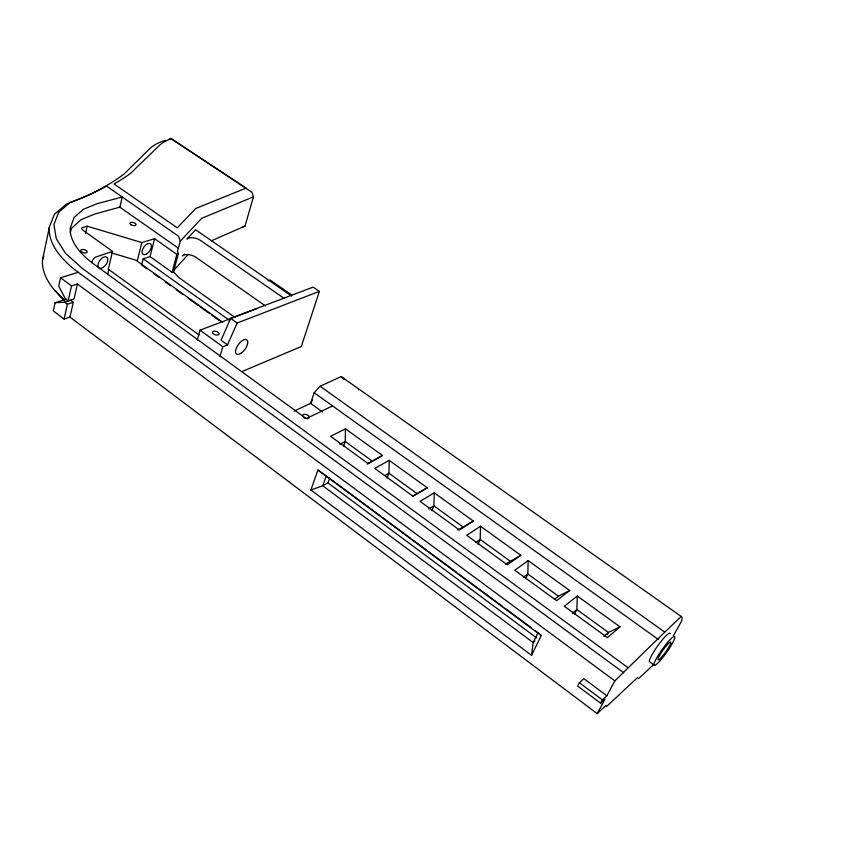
<?xml version="1.0" encoding="UTF-8"?>
<svg xmlns="http://www.w3.org/2000/svg" width="852" height="852" viewBox="0 0 852 852"><rect width="100%" height="100%" fill="white"/><g stroke="black" fill="none" stroke-linecap="round" stroke-linejoin="round"><path stroke-width="1.28" d="M345.486 428.812L382.442 455.479L367.872 463.403L330.629 436.33L345.486 428.812L345.22 441.496L343.484 446.288M389.226 460.368L427.246 487.791L413.018 496.237L374.71 468.376L389.226 460.368L388.938 473.222L387.085 478.004M434.222 492.829L473.339 521.041L459.494 530.04L420.057 501.359L434.222 492.829L433.902 505.843L431.932 510.625M480.517 526.227L466.736 535.301L507.345 564.833L520.785 555.27L480.517 526.227L480.177 539.412L478.068 544.194M528.187 560.605L514.81 570.265L556.644 600.692L569.647 590.511L528.187 560.605L527.803 573.971L525.567 578.732M577.273 596.006L564.333 606.283L607.455 637.637L619.99 626.827L577.273 596.006L576.857 609.553L574.472 614.313M334.847 482.179L317.934 470.08L310.895 489.996L531.542 655.348L533.15 642.557L537.963 632.695L534.758 630.32M64.305 299.925A105.723 52.781 14.8 0 1 42.6 259.434L49.373 227.069L54.379 214.342L66.041 204.288L81.632 198.122A492.062 187.28 9.4 0 0 101.25 188.569L104.849 186.567A492.062 187.28 9.4 0 0 124.083 174.032L149.483 148.94A88.97 38.99 16.7 0 1 165.629 140.335M66.392 299.073L55.103 302.737L53.314 310.937L64.092 319.074L69.96 317.093L597.22 713.646L606.091 705.36L606.56 706.51L637.285 677.809L638.563 678.661L653.644 664.549M623.717 672.76L78.224 272.31L60.556 277.763L58.735 286.144L65.423 298.892L68.149 300.926L74.039 299.009L77.436 284.004L614.867 680.876C636.891 659.341 658.873 637.733 681.185 616.443L682.196 617.668L681.685 620.895L673.325 635.943M64.092 319.074L67.404 304.249L73.293 302.322L69.96 317.093M68.149 300.926L71.515 285.878L77.436 284.004M85.562 233.491L87.202 226.195L141.826 242.564L154.595 238.709L176.854 254.365L178.238 253.917L177.472 251.127L180.283 241.169L201.658 218.336L253.459 196.833L252.011 192.339L170.869 138.354L168.824 139.281M70.237 232.308L71.802 228.016L81.068 219.688L94.881 213.98L119.844 207.174L122.241 197.004L97.213 203.671L83.368 209.283L74.103 217.516L70.29 227.867A87.085 41.801 15.1 0 0 94.114 264.322L306.241 418.588L332.568 405.914M87.202 226.195L82.889 227.399A3.834 1.832 13.8 0 0 82.719 230.008L112.528 251.415L108.172 269.754L108.854 269.541L199.144 335.028M107.65 274.589L108.854 269.541M222.723 322.344L136.693 260.808L137.342 260.605L141.826 242.564M178.238 253.917L173.51 271.831L172.115 272.289L150.059 256.612L143.168 258.774L141.613 264.961L147.023 268.838M150.059 256.612L154.595 238.709M172.115 272.289L176.854 254.365M197.206 340.086L199.996 330.182L256.995 308.573M211.445 240.775L245.025 226.068L253.459 196.833M219.922 356.615L222.83 346.711L227.516 344.847L237.133 323.004L319.383 291.384L313.11 287.103L230.626 318.371L221.073 340.193L227.516 344.847M319.383 291.384L301.32 346.508L241.787 371.664M294.121 411.09L310.575 403.347L314.175 392.729L320.128 386.254L341.151 376.563L681.185 616.443M326.295 475.831L322.738 485.768L310.895 489.996M535.013 641.055L533.15 642.557L322.738 485.768L327.988 482.914L329.767 477.972M42.6 259.434L43.889 256.111M531.542 655.348L541.244 635.592L537.963 632.695M614.867 680.876L606.848 695.754L583.929 678.693L579.36 682.729L577.645 686.02L600.585 703.188L605.08 699.034L597.22 713.646M607.231 634.697L608.413 632.44L619.99 626.827M600.585 703.188L602.353 699.907L606.848 695.754M173.52 270.627L188.26 254.386M184.192 254.045L182.466 255.941A8.552 4.132 15.8 0 1 195.917 257.272L265.451 305.932M603.855 636.359L608.413 632.44L576.857 609.553L572.193 613.323M554.652 599.126L558.433 596.187L569.647 590.511M523.522 577.123L527.803 573.971L558.433 596.187M505.577 564.067L520.785 555.27M475.757 542.373L480.177 539.412L509.911 560.989M457.769 530.061L473.339 521.041M428.79 508.974L433.902 505.843L462.796 526.802M412.89 496.034L427.246 487.791M382.442 455.479L372.516 461.305L345.22 441.496L339.863 444.265M384.742 475.576L388.938 473.222L417.011 493.585M367.233 464.18L371.461 461.88M241.755 227.303L245.025 226.068M268.018 280.819L270.169 280.052L291.703 294.92M55.103 302.737L64.688 302.215L70.578 300.287L73.293 302.322M112.528 251.415L95.562 257.112A24.591 12.162 14.2 0 0 91.995 262.618M112.113 253.076L137.342 260.605M291.544 295.995L195.598 229.742L186.971 239.029A8.605 4.079 15.9 0 1 200.497 240.424L284.035 298.317M119.844 207.174L178.419 248.23M235.035 317.498L178.76 277.507L173.51 271.831M230.626 318.371L237.133 323.004M143.168 258.774L228.975 319.958M320.128 386.254L664.315 631.811M153.509 273.471L158.909 277.337M165.394 281.98L170.794 285.846M176.204 289.712L182.69 294.355M188.09 298.221L197.824 305.186M199.986 306.731L209.709 313.696M211.871 315.24L219.433 320.65M314.175 392.729L658.33 639.469M310.575 403.347L322.397 411.878M199.996 330.182L222.83 346.711M654.528 665.391L649.938 662.068A17.636 2.737 -54.6 0 1 657.765 645.763A17.636 2.737 -54.6 0 1 670.247 633.664M627.7 667.446L82.069 268.21L65.444 253.225L56.232 238.624L53.932 224.566L58.692 212.318L69.896 202.627L85.211 196.578A497.334 188.569 9.5 0 0 104.977 186.95L106.553 186.066L178.494 236.196L180.283 241.169M60.556 277.763L71.515 285.878M336.977 483.755L380.812 516.237M382.953 517.824L410.749 538.421M412.879 540.008L426.777 550.307M428.918 551.894L456.715 572.491M458.855 574.078L502.68 606.549M504.821 608.136L531.552 627.945M317.934 470.08L541.244 635.592M327.988 482.914L536.739 638.01M579.36 682.729L602.353 699.907M64.688 302.215L67.404 304.249M341.151 376.563L343.888 378.948A4.1 1.661 -54.7 0 1 344.038 379.449M307.966 418.577A3.536 1.949 18.7 0 1 303.823 417.533M303.216 417.001A3.536 1.949 18.7 0 1 305.719 414.402A3.536 1.949 18.7 0 1 309.095 418.034M310.49 403.614A15.741 6.433 -54.2 0 1 312.503 400.099M358.362 389.556A4.111 1.619 -54.7 0 1 358.362 389.865M78.224 272.31A107.107 51.621 15.1 0 1 49.373 227.069M64.752 300.671A101.803 50.992 14.8 0 1 55.412 290.638M195.811 208.452L177.248 227.825L114.072 183.968L117.427 182.008A503.851 190.422 9.5 0 0 130.409 173.488L159.931 144.925A80.61 35.06 16.7 0 1 171.252 138.876L246.164 188.079L195.811 208.452M213.415 331.396L212.915 331.684A3.387 1.768 16.3 0 0 213.586 334.005A3.387 1.768 16.3 0 0 217.579 335.049L218.24 334.879A3.387 1.768 16.3 0 0 218.069 332.28A3.387 1.768 16.3 0 0 213.415 331.396M102.836 267.581A6.656 3.749 -53.5 0 0 107.214 257.538A6.656 3.749 -53.5 0 0 98.598 262.48A6.656 3.749 -53.5 0 0 102.836 267.581M81.558 251.958A3.333 1.629 13.6 0 0 87.064 252.298A3.333 1.629 13.6 0 0 83.187 249.498A3.333 1.629 13.6 0 0 81.558 251.958M130.771 224.619A3.163 1.491 14.7 0 0 135.937 224.981A3.163 1.491 14.7 0 0 132.177 222.351A3.163 1.491 14.7 0 0 130.771 224.619M146.565 253.971A6.454 3.525 -54.6 0 0 150.91 244.204A6.454 3.525 -54.6 0 0 142.753 248.944A6.454 3.525 -54.6 0 0 146.565 253.971M659.64 661.205A17.658 2.673 -54.6 0 0 674.859 636.955A17.658 2.673 -54.6 0 0 658.734 654.592A17.658 2.673 -54.6 0 0 659.64 661.205M661.514 657.243A10.884 1.651 -54.6 0 0 670.865 642.312A10.884 1.651 -54.6 0 0 660.907 653.228A10.884 1.651 -54.6 0 0 661.514 657.243M241.02 353.271A8.786 4.09 -54.1 0 0 247.25 340.278A8.786 4.09 -54.1 0 0 236.696 347.296A8.786 4.09 -54.1 0 0 241.02 353.271"/></g></svg>
